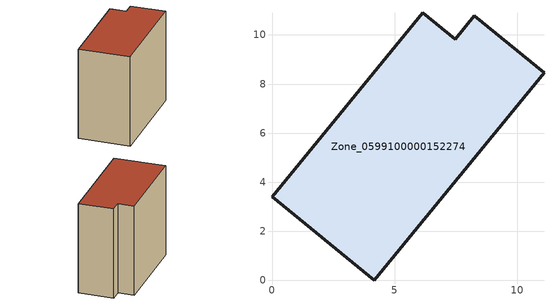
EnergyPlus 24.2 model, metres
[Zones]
Zone_0599100000152274
 floor ground (C_G): 0,3.41 6.15,10.91 7.47,9.83 8.24,10.78 11.09,8.45 4.17,0 z0
 wall outside (C_F): 6.15,10.91 0,3.41 4.17,0 11.09,8.45 8.24,10.78 7.47,9.83 6.15,10.91 z0:9.7
 roof outside (C_R): 11.09,8.45 8.24,10.78 7.47,9.83 6.15,10.91 0,3.41 4.17,0 z9.7
[BUILDING]
Pand.0599100000152274: North Axis=0; Terrain=City; Loads Convergence Tolerance Value=0.04; Temperature Convergence Tolerance Value=0.4; Solar Distribution=FullExterior; Maximum Number of Warmup Days=25; Minimum Number of Warmup Days=1
[Site:Location]
Rotterdam.The.Hague.AP_ZH_NLD Design_Conditions: Latitude=51.96; Longitude=4.45; Time Zone=1; Elevation=-4.5
[SITE:GROUNDTEMPERATURE:BUILDINGSURFACE]
18, 18, 18, 18, 18, 18, 18, 18, 18, 18, 18, 18
[MATERIAL] Thermal Absorptance=0.9; Solar Absorptance=0.7; Visible Absorptance=0.7
Name | Roughness | Thickness | Conductivity | Density | Specific Heat
G.TI.1946 | MediumSmooth | 0.15 | 1 | 540 | 1210
F.TI.1946 | Rough | 0.3 | 0.857143 | 1920 | 840
R.TI.1946 | MediumRough | 0.2 | 0.1 | 1500 | 1000
[CONSTRUCTION]
C_G: G.TI.1946
C_F: F.TI.1946
C_R: R.TI.1946
[ZONE]
Zone_0599100000152274: Type=1; Multiplier=1; Ceiling Height=Autocalculate; Volume=Autocalculate; Floor Area=autocalculate; Part of Total Floor Area=Yes
[ZONEINFILTRATION:DESIGNFLOWRATE]
Infil_Zone_0599100000152274: Zone or ZoneList or Space or SpaceList=Zone_0599100000152274; Schedule=AlwaysOn; Design Flow Rate Calculation Method=Flow/Area; Flow Rate per Floor Area=0.003; Constant Term Coefficient=1; Temperature Term Coefficient=0; Velocity Term Coefficient=0; Velocity Squared Term Coefficient=0
[HVACTEMPLATE:ZONE:IDEALLOADSAIRSYSTEM]
Zone_0599100000152274: Maximum Heating Supply Air Temperature=50; Minimum Cooling Supply Air Temperature=13; Maximum Heating Supply Air Humidity Ratio=0.0156; Minimum Cooling Supply Air Humidity Ratio=0.0077; Heating Limit=NoLimit; Cooling Limit=NoLimit; Dehumidification Control Type=ConstantSensibleHeatRatio; Cooling Sensible Heat Ratio=0.7; Dehumidification Setpoint=60; Humidification Control Type=None; Humidification Setpoint=30; Outdoor Air Method=None; Outdoor Air Flow Rate per Person=0.00944; Outdoor Air Flow Rate per Zone Floor Area=0; Outdoor Air Flow Rate per Zone=0; Demand Controlled Ventilation Type=None; Outdoor Air Economizer Type=NoEconomizer; Heat Recovery Type=None; Sensible Heat Recovery Effectiveness=0.7; Latent Heat Recovery Effectiveness=0.65
[ZONECONTROL:THERMOSTAT]
ThermostatControl_Zone_0599100000152274: Zone or ZoneList=Zone_0599100000152274; Control Type Schedule=DualSetpointControlType; Control 1=Thermostat_Zone_0599100000152274; Temperature Difference Between Cutout And Setpoint=0
[THERMOSTATSETPOINT:DUALSETPOINT]
Thermostat_Zone_0599100000152274: Heating Setpoint Temperature Schedule=HeatingSetpoint_Zone_0599100000152274; Cooling Setpoint Temperature Schedule=CoolingSetpoint_Zone_0599100000152274
[SCHEDULE:COMPACT]
HeatingSetpoint_Zone_0599100000152274: Through: 12/31, For: AllDays, Until: 24:00, 21
CoolingSetpoint_Zone_0599100000152274: Through: 12/31, For: AllDays, Until: 24:00, 24
DualSetpointControlType: Through: 12/31, For: AllDays, Until: 24:00, 4
AlwaysOn: Through: 12/31, For: AllDays, Until: 24:00, 1
